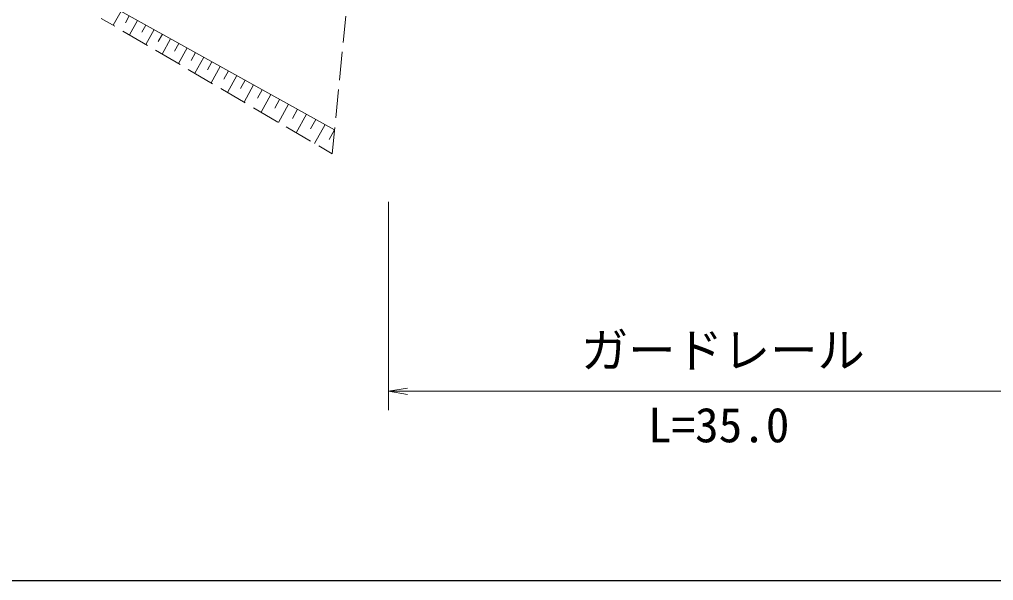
# Model space of a CAD drawing. Units: millimetres at full size, sheet at 1:1000; details may follow other scales. Extents: x 40000 to 680000, y 20000 to 380000.
# Drawn here: x 303597 to 355088, y 205000 to 234637 of the extents above; entities that cross this region are included whole.
import ezdxf
from ezdxf.enums import TextEntityAlignment as Align

# ---------------------------------------------------------------- set-up
doc = ezdxf.new("R2010")
doc.units = ezdxf.units.MM
doc.header["$LTSCALE"] = 1000
for name, color, linetype, lineweight in [('M-BGD', 7, 'Continuous', 13), ('M-STR-HTXT', 7, 'Continuous', 13), ('M-TTL-BAND', 7, 'Continuous', 25)]:
    doc.layers.add(name, color=color, linetype=linetype, lineweight=lineweight)
doc.styles.add('ＭＳ ゴシック', font='')
doc.styles.get('ＭＳ ゴシック').set_extended_font_data('MS Gothic')

# ---------------------------------------------------------------- blocks, each defined once
blk = doc.blocks.new('open_arrow')
at = {"color": 0, "linetype": 'Continuous', "lineweight": -2}
blk.add_lwpolyline([(7.5, 1.25), (0, 0), (7.5, -1.25)], dxfattribs=at)

msp = doc.modelspace()

# ---------------------------------------------------------------- linework, layer by layer
at = {"layer": 'M-BGD'}
for p, q in [((308965, 235075), (308551, 234329)), ((309402, 234832), (309195, 234459)), ((320845, 234820), (320707, 233418)), ((307924, 234697), (308634, 234280)), ((309839, 234589), (309414, 233823)), ((310276, 234346), (310063, 233963)), ((309065, 234027), (310359, 233268)), ((310713, 234104), (310276, 233317)), ((311150, 233861), (310932, 233467)), ((311587, 233618), (311139, 232811)), ((312024, 233375), (311800, 232972)), ((310790, 233015), (312084, 232256)), ((312462, 233132), (312002, 232304)), ((312899, 232890), (312669, 232476)), ((320658, 232920), (320510, 231427)), ((313336, 232647), (312864, 231798)), ((313773, 232404), (313537, 231980)), ((312515, 232003), (313809, 231244)), ((314210, 232161), (313727, 231292)), ((314647, 231918), (314406, 231484)), ((315084, 231676), (314590, 230786)), ((315529, 231428), (315282, 230983)), ((314240, 230991), (315534, 230232)), ((315974, 231181), (315468, 230270)), ((316430, 230928), (316177, 230473)), ((320461, 230930), (320313, 229437)), ((316885, 230675), (316367, 229743)), ((317351, 230416), (317092, 229950)), ((315965, 229979), (317259, 229219)), ((317818, 230157), (317288, 229203)), ((318295, 229892), (318030, 229415)), ((318772, 229627), (318230, 228650)), ((319261, 229356), (318990, 228867)), ((317690, 228966), (318984, 228207)), ((319750, 229084), (319194, 228084)), ((320250, 228806), (319972, 228306)), ((320264, 228939), (320125, 227537)), ((319415, 227954), (320125, 227537))]:
    msp.add_line(p, q, dxfattribs=at)
msp.add_lwpolyline([(299004, 243627), (307966, 235629), (320251, 228806)], dxfattribs=at)
at = {"layer": 'M-STR-HTXT'}
for p, q in [((323103, 225000), (323103, 214000)), ((323103, 215000), (358365, 215000))]:
    msp.add_line(p, q, dxfattribs=at)
at = {"layer": 'M-TTL-BAND'}
msp.add_line((40000, 205000), (579000, 205000), dxfattribs=at)

# ---------------------------------------------------------------- block references
at = {"layer": 'M-STR-HTXT', "xscale": 133, "yscale": 133}
msp.add_blockref('open_arrow', (323103, 215000), dxfattribs=at)

# ---------------------------------------------------------------- texts
at = {"layer": 'M-STR-HTXT', "style": 'ＭＳ ゴシック'}
msp.add_text('ガードレール', height=1833, dxfattribs=at).set_placement((340781, 217165), align=Align.MIDDLE_CENTER)
msp.add_text('L=35.0', height=1833, dxfattribs=at).set_placement((340558, 211750), align=Align.BOTTOM_CENTER)

doc.saveas('drawing.dxf')
